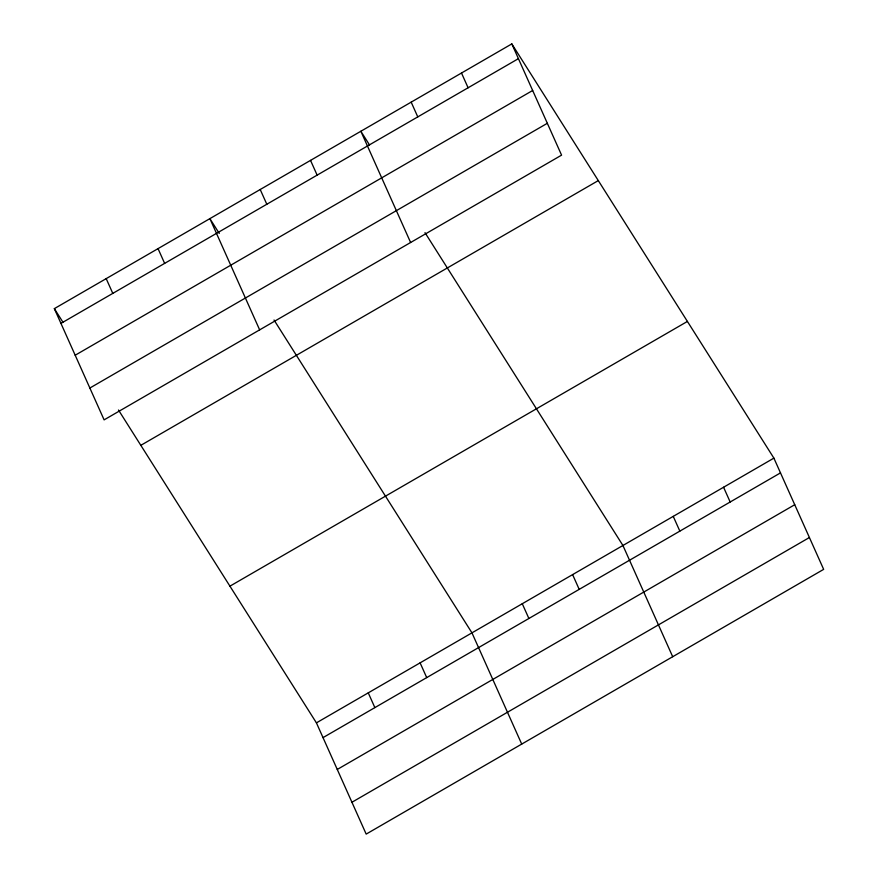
<?xml version="1.0" encoding="UTF-8"?>
<svg xmlns="http://www.w3.org/2000/svg" width="878" height="878" viewBox="0 0 878 878"><rect width="100%" height="100%" fill="white"/><g stroke="black" fill="none" stroke-linecap="round" stroke-linejoin="round"><path stroke-width="1.32" d="M511.819 43.9L561.58 155.143L104.109 419.871L54.348 308.639L511.819 43.9L773.891 458.129L823.652 569.361L366.181 834.1L316.42 722.857L118.486 410.015M60.944 323.389L518.426 58.65M75.19 355.228L532.661 90.489M89.863 388.032L547.334 123.293M140.831 445.333L598.302 180.594M229.937 586.164L687.408 321.436M316.42 722.857L773.891 458.129M323.016 737.619L780.498 472.88M337.262 769.457L794.733 504.718M351.935 802.262L809.406 537.523M369.506 144.936L360.858 131.261L410.619 242.504M424.996 232.648L622.93 545.49L672.691 656.722M219.259 233.438L209.886 218.622L259.647 329.865M274.035 320.009L471.958 632.851L521.719 744.094M54.348 308.639L62.996 322.303M723.571 487.246L730.167 501.996M673.25 516.374L679.846 531.124M461.499 73.017L468.095 87.778M411.178 102.144L417.774 116.895M572.61 574.607L579.206 589.368M522.278 603.735L528.885 618.485M310.538 160.389L317.134 175.139M260.206 189.505L266.813 204.256M420.112 662.857L426.708 677.607M368.266 692.863L374.862 707.613M158.04 248.628L164.636 263.378M106.194 278.633L112.79 293.384"/></g></svg>
